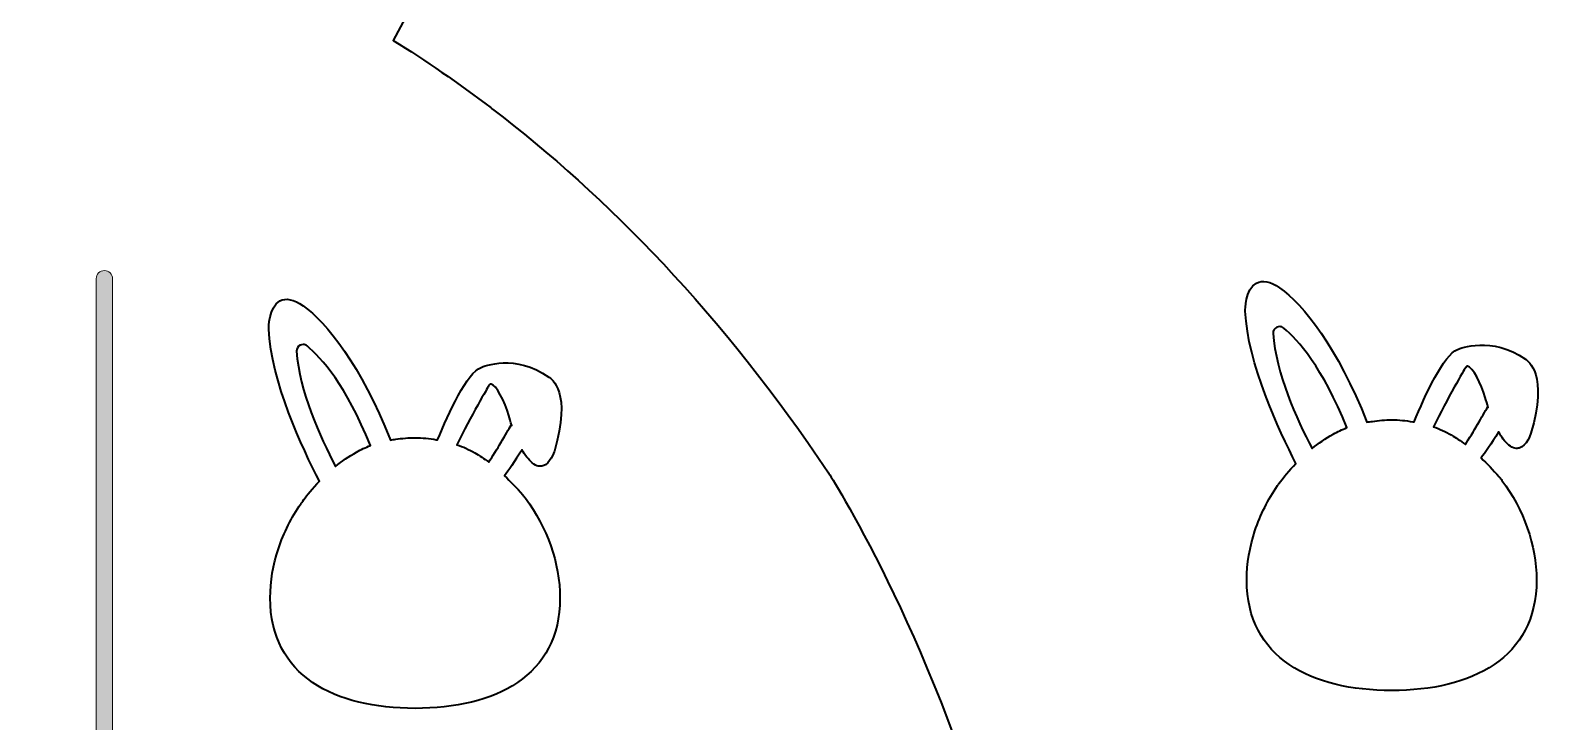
# Model space of a CAD drawing. Extents: x -194 to 1336, y -1228 to 339.
# Drawn here: x 571 to 1336, y -511 to -163 of the extents above; entities that cross this region are included whole.
import ezdxf

# ---------------------------------------------------------------- set-up
doc = ezdxf.new("R2010")
doc.units = 0
doc.header["$MEASUREMENT"] = 0
doc.layers.add('Layer 1', color=7, linetype='Continuous', lineweight=0)

# ---------------------------------------------------------------- blocks, each defined once
blk = doc.blocks.new('Block_1')
at = {"layer": 'Layer 1', "color": 1, "lineweight": 35, "true_color": 0xff0000}
for points, knots in [([(819.2, -396.66), (819.19, -396.66), (819.19, -396.65), (819.18, -396.64), (816.02, -393.08), (812.98, -389.9), (810.01, -387.08), (812.04, -384.44), (814.99, -380.08), (818.82, -374.02), (820.31, -376.6), (822.02, -378.89), (823.99, -380.59), (826.18, -382.47), (828.06, -382.45), (829.25, -382.1), (833.08, -380.99), (834.9, -375.25), (835.1, -374.6), (844.04, -345.12), (833.54, -338.04), (832.34, -337.35), (815.38, -325.42), (799.41, -331.95), (798.18, -332.49), (791.27, -334.93), (781.83, -355.48), (776.28, -368.99), (776.06, -368.96), (775.85, -368.93), (775.63, -368.89), (772.15, -368.26), (768.58, -367.91), (764.96, -367.91), (761.67, -367.91), (758.43, -368.19), (755.25, -368.72), (754.33, -368.8), (753.41, -368.92), (752.51, -369.07), (737.71, -331.64), (720.34, -309.53), (708.53, -301.43), (703.81, -298.19), (699.88, -297.37), (696.84, -299.01), (691.12, -302.08), (691.23, -312.72), (691.25, -313.2), (692.31, -339.34), (708.25, -373.37), (716.77, -389.82), (713.14, -393.58), (710.47, -396.95), (708.97, -398.98), (708.03, -400.23), (707.53, -400.98), (707.53, -400.98), (702.66, -408), (698.77, -415.75), (696.1, -423.82), (693.42, -431.88), (691.97, -440.27), (691.97, -448.58), (691.97, -487.94), (724.65, -504.21), (764.96, -504.21), (805.27, -504.21), (837.95, -487.94), (837.95, -448.58), (837.95, -430.94), (831.38, -412.92), (820.52, -398.39), (820.16, -397.83), (819.72, -397.25), (819.2, -396.66)], [0, 0, 0, 0, 1, 1, 1, 2, 2, 2, 3, 3, 3, 4, 4, 4, 5, 5, 5, 6, 6, 6, 7, 7, 7, 8, 8, 8, 9, 9, 9, 10, 10, 10, 11, 11, 11, 12, 12, 12, 13, 13, 13, 14, 14, 14, 15, 15, 15, 16, 16, 16, 17, 17, 17, 18, 18, 18, 19, 19, 19, 20, 20, 20, 21, 21, 21, 22, 22, 22, 23, 23, 23, 24, 24, 24, 25, 25, 25, 25]), ([(735.46, -375.14), (731.6, -377.29), (728.05, -379.78), (724.88, -382.35), (717.07, -367.55), (706.51, -344.23), (705.29, -324.39), (705.2, -323.06), (705.86, -321.91), (707.05, -321.3), (707.47, -321.09), (707.99, -320.95), (708.55, -320.95), (709.23, -320.95), (709.95, -321.15), (710.61, -321.7), (717.74, -327.62), (730.21, -341.47), (742.42, -371.84), (740, -372.8), (737.68, -373.91), (735.46, -375.14)], [0, 0, 0, 0, 1, 1, 1, 2, 2, 2, 3, 3, 3, 4, 4, 4, 5, 5, 5, 6, 6, 6, 7, 7, 7, 7]), ([(794.99, -375.52), (792.08, -373.85), (789.12, -372.48), (786.04, -371.42), (792.84, -357.38), (801.79, -342.23), (801.92, -342.01), (802.36, -341.23), (802.79, -340.86), (803.21, -340.9), (805.73, -341.2), (810.21, -349.81), (812.12, -356.64), (812.56, -358.23), (813.07, -359.96), (813.64, -361.73), (813.64, -361.73), (813.31, -361.54), (813.31, -361.54), (811.01, -365.6), (805.97, -374.25), (802.09, -380.26), (799.73, -378.47), (797.38, -376.89), (794.99, -375.52)], [0, 0, 0, 0, 1, 1, 1, 2, 2, 2, 3, 3, 3, 4, 4, 4, 5, 5, 5, 6, 6, 6, 7, 7, 7, 8, 8, 8, 8])]:
    blk.add_open_spline(points, degree=3, knots=knots, dxfattribs=at)
blk = doc.blocks.new('Block_0')
at = {"layer": 'Layer 1', "true_color": 0x000000, "transparency": 33554687}
h = blk.add_hatch(color=18, dxfattribs=at)
h.dxf.hatch_style = 2
edge = h.paths.add_edge_path()
edge.add_spline(control_points=[(324.53, -814.76), (324.53, -814.76), (604.34, -814.76), (604.34, -814.76), (604.34, -814.76), (604.34, -541.32), (604.34, -541.32), (604.34, -541.32), (324.53, -541.32), (324.53, -541.32), (324.53, -541.32), (324.53, -814.76), (324.53, -814.76)], knot_values=[0, 0, 0, 0, 1, 1, 1, 2, 2, 2, 3, 3, 3, 4, 4, 4, 4], degree=3, periodic=0)
edge = h.paths.add_edge_path()
edge.add_spline(control_points=[(608.44, -1072.38), (606.18, -1072.38), (604.34, -1070.54), (604.34, -1068.28), (604.34, -1068.28), (604.34, -822.96), (604.34, -822.96), (604.34, -822.96), (324.53, -822.96), (324.53, -822.96), (324.53, -822.96), (324.53, -1068.28), (324.53, -1068.28), (324.53, -1070.54), (322.69, -1072.38), (320.43, -1072.38), (318.17, -1072.38), (316.34, -1070.54), (316.34, -1068.28), (316.34, -1068.28), (316.34, -822.96), (316.34, -822.96), (316.34, -822.96), (18.19, -822.96), (18.19, -822.96), (15.41, -822.96), (13.15, -821.12), (13.15, -818.86), (13.15, -816.6), (15.41, -814.76), (18.19, -814.76), (18.19, -814.76), (316.34, -814.76), (316.34, -814.76), (316.34, -814.76), (316.34, -541.32), (316.34, -541.32), (316.34, -541.32), (18.19, -541.32), (18.19, -541.32), (15.41, -541.32), (13.15, -539.48), (13.15, -537.22), (13.15, -534.96), (15.41, -533.12), (18.19, -533.12), (18.19, -533.12), (316.34, -533.12), (316.34, -533.12), (316.34, -533.12), (316.34, -287.8), (316.34, -287.8), (316.34, -285.54), (318.17, -283.7), (320.43, -283.7), (322.69, -283.7), (324.53, -285.54), (324.53, -287.8), (324.53, -287.8), (324.53, -533.12), (324.53, -533.12), (324.53, -533.12), (604.34, -533.12), (604.34, -533.12), (604.34, -533.12), (604.34, -287.8), (604.34, -287.8), (604.34, -285.54), (606.18, -283.7), (608.44, -283.7), (610.7, -283.7), (612.54, -285.54), (612.54, -287.8), (612.54, -287.8), (612.54, -533.12), (612.54, -533.12), (612.54, -533.12), (910.68, -533.12), (910.68, -533.12), (913.46, -533.12), (915.73, -534.96), (915.73, -537.22), (915.73, -539.48), (913.46, -541.32), (910.68, -541.32), (910.68, -541.32), (612.54, -541.32), (612.54, -541.32), (612.54, -541.32), (612.54, -814.76), (612.54, -814.76), (612.54, -814.76), (910.68, -814.76), (910.68, -814.76), (913.46, -814.76), (915.73, -816.6), (915.73, -818.86), (915.73, -821.12), (913.46, -822.96), (910.68, -822.96), (910.68, -822.96), (612.54, -822.96), (612.54, -822.96), (612.54, -822.96), (612.54, -1068.28), (612.54, -1068.28), (612.54, -1070.54), (610.7, -1072.38), (608.44, -1072.38)], knot_values=[0, 0, 0, 0, 1, 1, 1, 2, 2, 2, 3, 3, 3, 4, 4, 4, 5, 5, 5, 6, 6, 6, 7, 7, 7, 8, 8, 8, 9, 9, 9, 10, 10, 10, 11, 11, 11, 12, 12, 12, 13, 13, 13, 14, 14, 14, 15, 15, 15, 16, 16, 16, 17, 17, 17, 18, 18, 18, 19, 19, 19, 20, 20, 20, 21, 21, 21, 22, 22, 22, 23, 23, 23, 24, 24, 24, 25, 25, 25, 26, 26, 26, 27, 27, 27, 28, 28, 28, 29, 29, 29, 30, 30, 30, 31, 31, 31, 32, 32, 32, 33, 33, 33, 34, 34, 34, 35, 35, 35, 36, 36, 36, 36], degree=3, periodic=0)
at = {"layer": 'Layer 1', "color": 1, "lineweight": 35, "true_color": 0xff0000}
blk.add_open_spline([(803.89, -202.37), (803.89, -202.37), (803.85, -202.34), (803.78, -202.27), (803.68, -202.2), (803.59, -202.13), (803.5, -202.06), (803.5, -202.06), (803.48, -202.02), (803.45, -202.02), (803.38, -201.97), (803.31, -201.9), (803.22, -201.83), (786.67, -189.25), (770.23, -177.96), (753.95, -167.8), (753.95, -167.8), (843.28, -1.38), (843.28, -1.38), (881.5, -130.55), (988.82, -124.76), (990.03, -124.76), (1018.44, -123.85), (1041.06, -112.21), (1056.85, -90.12), (1115.48, -8.03), (1053.59, 196.59), (1050.94, 205.26), (1050.94, 205.26), (1050.89, 205.28), (1050.89, 205.28), (1018.58, 306.6), (925.49, 332.41), (853.07, 336.27), (798.69, 339.11), (748.68, 309.86), (725.85, 261.52), (675.81, 155.67), (643.52, -39.62), (633.34, -107.91), (594.56, -93.89), (550.99, -82.94), (504.7, -79.47), (504.7, -79.47), (504.7, -80.47), (504.7, -80.47), (487.17, -78.73), (473.41, -78.38), (464.43, -78.4), (464.32, -78.4), (464.18, -78.4), (464.06, -78.43), (399.99, -80.01), (343.03, -93.42), (295.88, -110.32), (286.11, -44.34), (253.68, 154.41), (203.02, 261.52), (203.02, 261.52), (203, 261.5), (203, 261.5), (180.17, 309.81), (130.16, 339.06), (75.78, 336.25), (3.35, 332.39), (-89.73, 306.56), (-122.07, 205.26), (-124.72, 196.59), (-186.61, -8.03), (-127.96, -90.12), (-112.17, -112.21), (-89.55, -123.85), (-61.16, -124.76), (-59.95, -124.76), (47.37, -130.55), (85.59, -1.38), (85.59, -1.38), (176.45, -170.61), (176.45, -170.61), (168.24, -175.96), (160.15, -181.47), (152.2, -187.14), (152.13, -187.19), (152.1, -187.21), (152.1, -187.21), (14.58, -285.25), (-84.32, -429.26), (-128.12, -593.09), (-193.68, -838.16), (-89.08, -969.19), (-55.14, -1003.88), (-47.49, -1011.72), (-39.89, -1019.58), (-32.4, -1027.57), (155.73, -1228.45), (524.53, -1204.01), (524.53, -1204.01), (887.22, -1169.14), (1012.76, -962.22), (1012.76, -962.22), (1180.16, -708.8), (973.24, -385.64), (973.24, -385.64), (919.65, -305.52), (861.39, -246.24), (803.89, -202.37)], degree=3, knots=[0, 0, 0, 0, 1, 1, 1, 2, 2, 2, 3, 3, 3, 4, 4, 4, 5, 5, 5, 6, 6, 6, 7, 7, 7, 8, 8, 8, 9, 9, 9, 10, 10, 10, 11, 11, 11, 12, 12, 12, 13, 13, 13, 14, 14, 14, 15, 15, 15, 16, 16, 16, 17, 17, 17, 18, 18, 18, 19, 19, 19, 20, 20, 20, 21, 21, 21, 22, 22, 22, 23, 23, 23, 24, 24, 24, 25, 25, 25, 26, 26, 26, 27, 27, 27, 28, 28, 28, 29, 29, 29, 30, 30, 30, 31, 31, 31, 32, 32, 32, 33, 33, 33, 34, 34, 34, 35, 35, 35, 35], dxfattribs=at)
at = {"layer": 'Layer 1'}
blk.add_open_spline([(608.44, -1072.38), (606.18, -1072.38), (604.34, -1070.54), (604.34, -1068.28), (604.34, -1068.28), (604.34, -822.96), (604.34, -822.96), (604.34, -822.96), (324.53, -822.96), (324.53, -822.96), (324.53, -822.96), (324.53, -1068.28), (324.53, -1068.28), (324.53, -1070.54), (322.69, -1072.38), (320.43, -1072.38), (318.17, -1072.38), (316.34, -1070.54), (316.34, -1068.28), (316.34, -1068.28), (316.34, -822.96), (316.34, -822.96), (316.34, -822.96), (18.19, -822.96), (18.19, -822.96), (15.41, -822.96), (13.15, -821.12), (13.15, -818.86), (13.15, -816.6), (15.41, -814.76), (18.19, -814.76), (18.19, -814.76), (316.34, -814.76), (316.34, -814.76), (316.34, -814.76), (316.34, -541.32), (316.34, -541.32), (316.34, -541.32), (18.19, -541.32), (18.19, -541.32), (15.41, -541.32), (13.15, -539.48), (13.15, -537.22), (13.15, -534.96), (15.41, -533.12), (18.19, -533.12), (18.19, -533.12), (316.34, -533.12), (316.34, -533.12), (316.34, -533.12), (316.34, -287.8), (316.34, -287.8), (316.34, -285.54), (318.17, -283.7), (320.43, -283.7), (322.69, -283.7), (324.53, -285.54), (324.53, -287.8), (324.53, -287.8), (324.53, -533.12), (324.53, -533.12), (324.53, -533.12), (604.34, -533.12), (604.34, -533.12), (604.34, -533.12), (604.34, -287.8), (604.34, -287.8), (604.34, -285.54), (606.18, -283.7), (608.44, -283.7), (610.7, -283.7), (612.54, -285.54), (612.54, -287.8), (612.54, -287.8), (612.54, -533.12), (612.54, -533.12), (612.54, -533.12), (910.68, -533.12), (910.68, -533.12), (913.46, -533.12), (915.73, -534.96), (915.73, -537.22), (915.73, -539.48), (913.46, -541.32), (910.68, -541.32), (910.68, -541.32), (612.54, -541.32), (612.54, -541.32), (612.54, -541.32), (612.54, -814.76), (612.54, -814.76), (612.54, -814.76), (910.68, -814.76), (910.68, -814.76), (913.46, -814.76), (915.73, -816.6), (915.73, -818.86), (915.73, -821.12), (913.46, -822.96), (910.68, -822.96), (910.68, -822.96), (612.54, -822.96), (612.54, -822.96), (612.54, -822.96), (612.54, -1068.28), (612.54, -1068.28), (612.54, -1070.54), (610.7, -1072.38), (608.44, -1072.38)], degree=3, knots=[0, 0, 0, 0, 1, 1, 1, 2, 2, 2, 3, 3, 3, 4, 4, 4, 5, 5, 5, 6, 6, 6, 7, 7, 7, 8, 8, 8, 9, 9, 9, 10, 10, 10, 11, 11, 11, 12, 12, 12, 13, 13, 13, 14, 14, 14, 15, 15, 15, 16, 16, 16, 17, 17, 17, 18, 18, 18, 19, 19, 19, 20, 20, 20, 21, 21, 21, 22, 22, 22, 23, 23, 23, 24, 24, 24, 25, 25, 25, 26, 26, 26, 27, 27, 27, 28, 28, 28, 29, 29, 29, 30, 30, 30, 31, 31, 31, 32, 32, 32, 33, 33, 33, 34, 34, 34, 35, 35, 35, 36, 36, 36, 36], dxfattribs=at)
blk.add_blockref('Block_1', (0, 0), dxfattribs=at)

msp = doc.modelspace()

# ---------------------------------------------------------------- linework, layer by layer
at = {"layer": 'Layer 1', "color": 1, "lineweight": 35, "true_color": 0xff0000}
for points, knots in [([(1311.13, -387.66), (1311.13, -387.66), (1311.12, -387.65), (1311.11, -387.64), (1307.95, -384.08), (1304.92, -380.9), (1301.94, -378.08), (1303.98, -375.44), (1306.92, -371.08), (1310.76, -365.02), (1312.24, -367.6), (1313.95, -369.89), (1315.93, -371.59), (1318.11, -373.47), (1319.99, -373.45), (1321.19, -373.1), (1325.01, -371.99), (1326.84, -366.25), (1327.03, -365.6), (1335.98, -336.12), (1325.48, -329.04), (1324.28, -328.35), (1307.32, -316.42), (1291.34, -322.95), (1290.11, -323.49), (1283.2, -325.93), (1273.77, -346.48), (1268.21, -359.99), (1268, -359.96), (1267.78, -359.93), (1267.56, -359.89), (1264.08, -359.26), (1260.52, -358.91), (1256.89, -358.91), (1253.61, -358.91), (1250.37, -359.19), (1247.19, -359.72), (1246.26, -359.8), (1245.35, -359.92), (1244.45, -360.07), (1229.64, -322.64), (1212.27, -300.53), (1200.47, -292.43), (1195.75, -289.19), (1191.81, -288.37), (1188.77, -290.01), (1183.06, -293.08), (1183.17, -303.72), (1183.18, -304.2), (1184.24, -330.34), (1200.19, -364.37), (1208.71, -380.82), (1205.08, -384.58), (1202.41, -387.95), (1200.9, -389.98), (1199.96, -391.23), (1199.47, -391.98), (1199.47, -391.98), (1194.6, -399), (1190.71, -406.75), (1188.04, -414.82), (1185.36, -422.88), (1183.91, -431.27), (1183.91, -439.58), (1183.91, -478.94), (1216.58, -495.21), (1256.89, -495.21), (1297.2, -495.21), (1329.89, -478.94), (1329.89, -439.58), (1329.89, -421.94), (1323.32, -403.92), (1312.46, -389.39), (1312.09, -388.83), (1311.65, -388.25), (1311.13, -387.66)], [0, 0, 0, 0, 1, 1, 1, 2, 2, 2, 3, 3, 3, 4, 4, 4, 5, 5, 5, 6, 6, 6, 7, 7, 7, 8, 8, 8, 9, 9, 9, 10, 10, 10, 11, 11, 11, 12, 12, 12, 13, 13, 13, 14, 14, 14, 15, 15, 15, 16, 16, 16, 17, 17, 17, 18, 18, 18, 19, 19, 19, 20, 20, 20, 21, 21, 21, 22, 22, 22, 23, 23, 23, 24, 24, 24, 25, 25, 25, 25]), ([(1227.39, -366.14), (1223.53, -368.29), (1219.99, -370.78), (1216.82, -373.35), (1209, -358.55), (1198.45, -335.23), (1197.22, -315.39), (1197.14, -314.06), (1197.8, -312.91), (1198.98, -312.3), (1199.41, -312.09), (1199.93, -311.95), (1200.49, -311.95), (1201.16, -311.95), (1201.88, -312.15), (1202.54, -312.7), (1209.67, -318.62), (1222.14, -332.47), (1234.36, -362.84), (1231.94, -363.8), (1229.61, -364.91), (1227.39, -366.14)], [0, 0, 0, 0, 1, 1, 1, 2, 2, 2, 3, 3, 3, 4, 4, 4, 5, 5, 5, 6, 6, 6, 7, 7, 7, 7]), ([(1286.92, -366.52), (1284.01, -364.85), (1281.05, -363.48), (1277.97, -362.42), (1284.77, -348.38), (1293.73, -333.23), (1293.86, -333.01), (1294.29, -332.23), (1294.73, -331.86), (1295.15, -331.9), (1297.66, -332.2), (1302.15, -340.81), (1304.06, -347.64), (1304.5, -349.23), (1305, -350.96), (1305.57, -352.73), (1305.57, -352.73), (1305.24, -352.54), (1305.24, -352.54), (1302.94, -356.6), (1297.9, -365.25), (1294.02, -371.26), (1291.67, -369.47), (1289.32, -367.89), (1286.92, -366.52)], [0, 0, 0, 0, 1, 1, 1, 2, 2, 2, 3, 3, 3, 4, 4, 4, 5, 5, 5, 6, 6, 6, 7, 7, 7, 8, 8, 8, 8])]:
    msp.add_open_spline(points, degree=3, knots=knots, dxfattribs=at)

# ---------------------------------------------------------------- block references
at = {"layer": 'Layer 1'}
msp.add_blockref('Block_0', (0, 0), dxfattribs=at)

doc.saveas('drawing.dxf')
